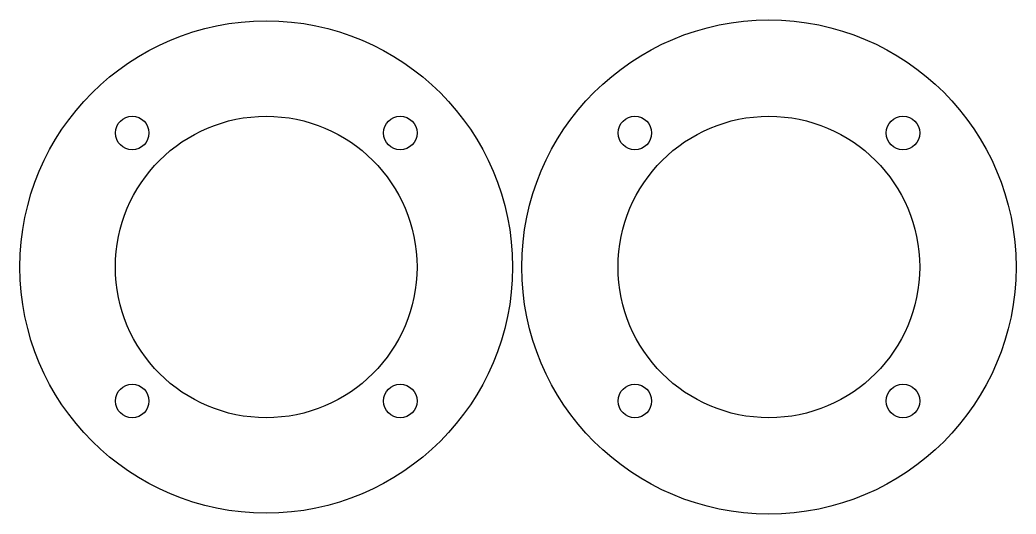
# Model space of a CAD drawing. Header units: millimetres. Extents: x -69 to 50, y -10 to 50.
import ezdxf

# ---------------------------------------------------------------- set-up
doc = ezdxf.new("R2010")
doc.units = ezdxf.units.MM
doc.layers.get('0').update_dxf_attribs({"lineweight": 25, "true_color": 0xffffff})

msp = doc.modelspace()

# ---------------------------------------------------------------- linework, layer by layer
for centre, radius in [((-40, 20), 29.4), ((20, 20), 29.5), ((-40, 20), 18), ((-56, 36), 2), ((-24, 36), 2), ((20, 20), 18), ((4, 36), 2), ((36, 36), 2), ((-56, 4), 2), ((-24, 4), 2), ((4, 4), 2), ((36, 4), 2)]:
    msp.add_circle(centre, radius)

doc.saveas('drawing.dxf')
